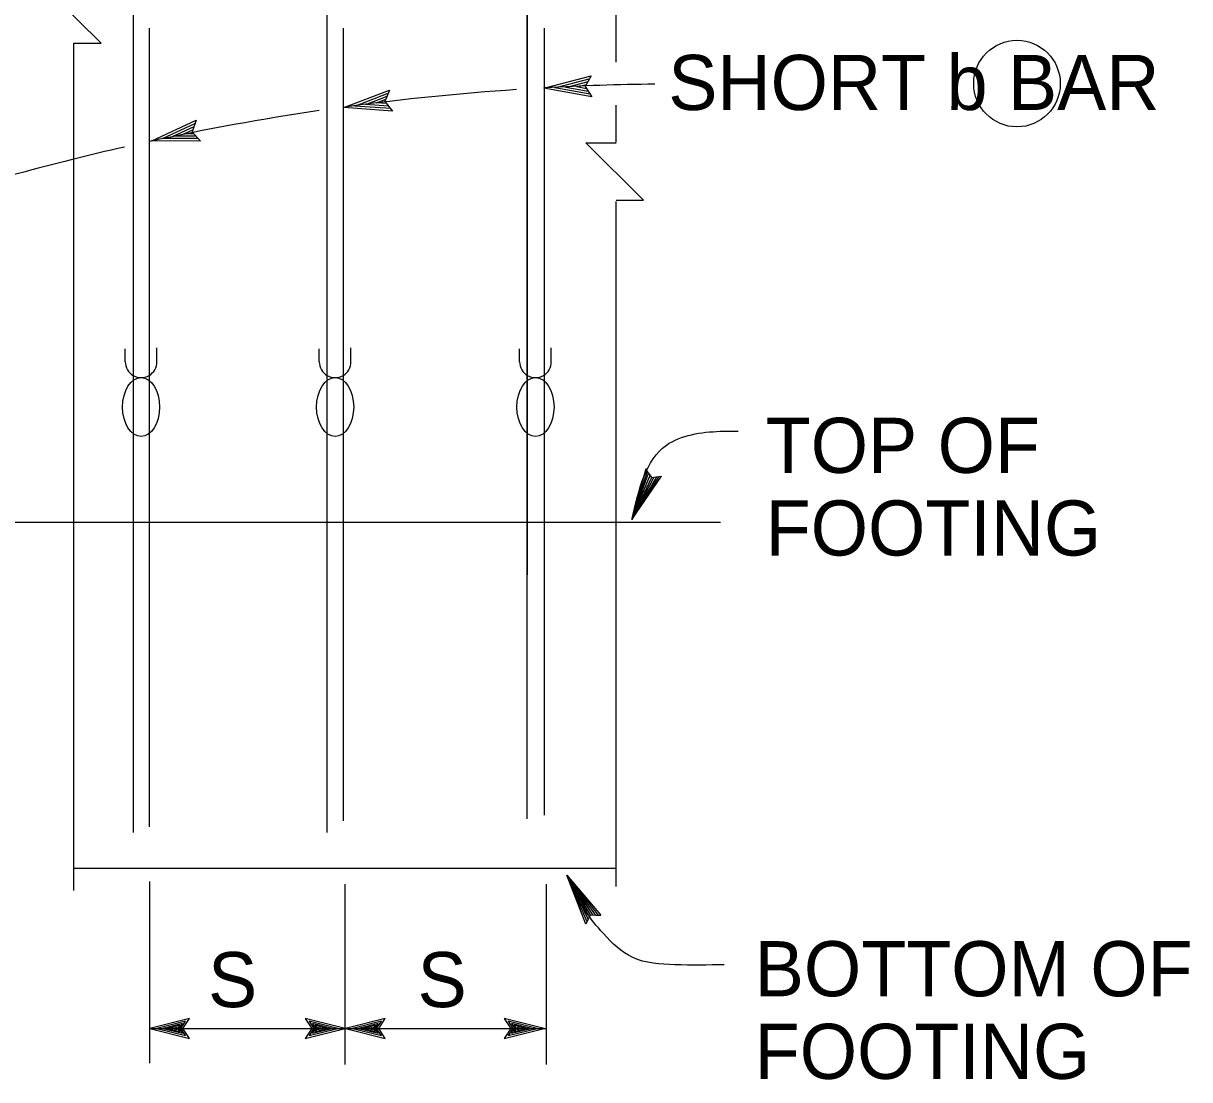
# Model space of a CAD drawing. Extents: x 0 to 2.83, y 0 to 1.83.
# Drawn here: x 0.5795 to 0.8265, y 0.4124 to 0.6361 of the extents above; entities that cross this region are included whole.
import ezdxf

# ---------------------------------------------------------------- set-up
doc = ezdxf.new("R2010")
doc.units = 0
for name, color, linetype in [('212 Leaders and Dim Lines', 7, 'Continuous'), ('214 Text and Titles', 7, 'Continuous'), ('216 Rebar', 7, 'Continuous'), ('240 Concrete', 7, 'Continuous')]:
    doc.layers.add(name, color=color, linetype=linetype)

msp = doc.modelspace()

# ---------------------------------------------------------------- linework, layer by layer
at = {"layer": '212 Leaders and Dim Lines'}
for p, q in [((0.6897321664877942, 0.6223826342369354), (0.6997171183459051, 0.6250461760413594)), ((0.6997171183459051, 0.6250461760413594), (0.6984679476705051, 0.6227539837251571)), ((0.6997169080807927, 0.6250455371660343), (0.6997169080807927, 0.6250455371660343)), ((0.6920687151527365, 0.6224876039483745), (0.699347474794678, 0.6244248671120249)), ((0.6943734205081838, 0.6225765002867468), (0.6990744530563865, 0.6238303530896177)), ((0.6990997719483186, 0.6217304984870025), (0.6943734205081838, 0.6225765002867468)), ((0.6966942597703738, 0.6226735404575826), (0.6987065078390183, 0.6232099013807081)), ((0.698779199590628, 0.6223001565080297), (0.6966942597703738, 0.6226735404575826)), ((0.6984679476705051, 0.6227539837251571), (0.6999078930455523, 0.6205606571800727)), ((0.6473847623996277, 0.6182880797086245), (0.6570359597583781, 0.6219814511307531)), ((0.6496976782673033, 0.6186369753889414), (0.6567347197637867, 0.6213264772124224)), ((0.6519805703856436, 0.6189667205721033), (0.6565253422311741, 0.620705352268373)), ((0.6542786341239746, 0.6193059884574335), (0.6562230953377042, 0.6200494705833358)), ((0.6570359597583781, 0.6219814511307531), (0.656033594123534, 0.6195710340826052)), ((0.6570363883685907, 0.6219806019903154), (0.6570363883685907, 0.6219806019903154)), ((0.6999078930455523, 0.6205606571800727), (0.6897321664877942, 0.6223826342369354)), ((0.6897321664877942, 0.6223826342369354), (0.6897321664877942, 0.6223826342369354)), ((0.6995182539894473, 0.6211426017357825), (0.692050187397424, 0.622479716900557)), ((0.6999078930455523, 0.6205606571800727), (0.6999078930455523, 0.6205606571800727)), ((0.6576944432788069, 0.6175406220965028), (0.6473847623996277, 0.6182880797086245)), ((0.6473847623996277, 0.6182880797086245), (0.6473847623996277, 0.6182880797086245)), ((0.6572471708652932, 0.6180786916057991), (0.6496801108648437, 0.6186282412405519)), ((0.656769470332194, 0.6186200485572798), (0.6519805703856436, 0.6189667205721033)), ((0.6563906013693486, 0.6191524226027286), (0.6542786341239746, 0.6193059884574335)), ((0.656033594123534, 0.6195710340826052), (0.6576944432788069, 0.6175406220965028)), ((0.6066770534771179, 0.6112512844265742), (0.616047469501624, 0.6156077857857074)), ((0.616047469501624, 0.6156077857857074), (0.6152151836790403, 0.6131337810917912)), ((0.616047469501624, 0.6156077857857074), (0.616047469501624, 0.6156077857857074)), ((0.6576944432788069, 0.6175406220965028), (0.6576944432788069, 0.6175406220965028)), ((0.6089593148531041, 0.6117609151886383), (0.6157925671216467, 0.6149327818967169)), ((0.6112145427373575, 0.6122481099982452), (0.6156261972686782, 0.6143003348505695)), ((0.6134834460398844, 0.6127467360560082), (0.6153715132073088, 0.613623842945816)), ((0.6156016040390823, 0.6127410708987362), (0.6134834460398844, 0.6127467360560082)), ((0.6152151836790403, 0.6131337810917912), (0.6170147828533873, 0.6112242828044305)), ((0.6170147828533873, 0.6112242828044305), (0.6066770534771179, 0.6112512844265742)), ((0.6066770534771179, 0.6112512844265742), (0.6066770534771179, 0.6112512844265742)), ((0.6165297189086324, 0.6117303573124043), (0.6089430332812824, 0.6117496335659521)), ((0.6160164245743516, 0.6122351015100728), (0.6112145427373575, 0.6122481099982452)), ((0.6170147828533873, 0.6112242828044305), (0.6170147828533873, 0.6112242828044305)), ((0.7113190028532687, 0.5417833705330651), (0.7083644587690698, 0.5310329662687816)), ((0.7116164783420309, 0.5413337703414343), (0.7083644587690698, 0.5310329662687816)), ((0.7119140924356906, 0.5408844694802188), (0.7113190028532687, 0.5417833705330651)), ((0.7083644587690698, 0.5310329662687816), (0.7119140924356906, 0.5408844694802188)), ((0.7083644587690698, 0.5310329662687816), (0.7122117065028586, 0.5404351686190035)), ((0.7083644587690698, 0.5310329662687816), (0.7146518326047039, 0.5402403937957989)), ((0.7083644587690698, 0.5310329662687816), (0.7141159509970226, 0.5401766070909333)), ((0.7135808066550695, 0.5401128425331804), (0.7083644587690698, 0.5310329662687816)), ((0.7130450636257939, 0.5400493551587301), (0.7083644587690698, 0.5310329662687816)), ((0.7125093205700266, 0.5399858677577881), (0.7083644587690698, 0.5310329662687816)), ((0.7119140924356906, 0.5408844694802188), (0.7125093205700266, 0.5399858677577881)), ((0.7125093205700266, 0.5399858677577881), (0.7135808066550695, 0.5401128425331804)), ((0.7135808066550695, 0.5401128425331804), (0.7146518326047039, 0.5402403937957989)), ((0.6996309147096673, 0.44731510199434216), (0.6945615640195675, 0.4557789077838729)), ((0.698637574526624, 0.4454016894167319), (0.6945615640195675, 0.4557789077838729)), ((0.6945615640195675, 0.4557789077838729), (0.7017883322545886, 0.44728881872280885)), ((0.700709821719981, 0.4473022713453661), (0.6945615640195675, 0.4557789077838729)), ((0.6945615640195675, 0.4557789077838729), (0.6991341598709999, 0.44635853719803625)), ((0.6988857824384205, 0.4458802547998833), (0.6945615640195675, 0.4557789077838729)), ((0.6945615640195675, 0.4557789077838729), (0.6993825372770875, 0.4468368195961892)), ((0.7001703682280697, 0.4473086866698541), (0.6945615640195675, 0.4557789077838729)), ((0.6945615640195675, 0.4557789077838729), (0.7012487092683864, 0.44729551703229536)), ((0.6062377661044479, 0.41593153794955456), (0.6062377661044479, 0.4544089685051101)), ((0.6476075624071729, 0.415657232393999), (0.6476075624071729, 0.4538586212828879)), ((0.6903005158687769, 0.415657232393999), (0.6903005158687769, 0.4538586212828879)), ((0.6991341598709999, 0.44635853719803625), (0.6996309147096673, 0.44731510199434216)), ((0.6996309147096673, 0.44731510199434216), (0.700709821719981, 0.4473022713453661)), ((0.700709821719981, 0.4473022713453661), (0.7017883322545886, 0.44728881872280885)), ((0.6991341598709999, 0.44635853719803625), (0.698637574526624, 0.4454016894167319)), ((0.6062377661044479, 0.4233004615606657), (0.6903005158687769, 0.4233004615606657))]:
    msp.add_line(p, q, dxfattribs=at)
for points in [[(0.6062377661044479, 0.4233004615606657), (0.6146752661044479, 0.42118761433844343), (0.6132742244377812, 0.4233004615606657), (0.6146752661044479, 0.42541244072733236), (0.6062377661044479, 0.4233004615606657)], [(0.6062377661044479, 0.4233004615606657), (0.6146752661044479, 0.42118761433844343), (0.6132742244377812, 0.4233004615606657), (0.6146752661044479, 0.42541244072733236), (0.6062377661044479, 0.4233004615606657)], [(0.6476075624071729, 0.4233004615606657), (0.6391700624071729, 0.42541244072733236), (0.640570236018284, 0.4233004615606657), (0.6391700624071729, 0.42118761433844343), (0.6476075624071729, 0.4233004615606657)], [(0.6476075624071729, 0.4233004615606657), (0.6391700624071729, 0.42541244072733236), (0.640570236018284, 0.4233004615606657), (0.6391700624071729, 0.42118761433844343), (0.6476075624071729, 0.4233004615606657)], [(0.6477032098531126, 0.4233004615606657), (0.6561407098531126, 0.42118761433844343), (0.6547405362420015, 0.4233004615606657), (0.6561407098531126, 0.42541244072733236), (0.6477032098531126, 0.4233004615606657)], [(0.6477032098531126, 0.4233004615606657), (0.6561407098531126, 0.42118761433844343), (0.6547405362420015, 0.4233004615606657), (0.6561407098531126, 0.42541244072733236), (0.6477032098531126, 0.4233004615606657)], [(0.6897779651275163, 0.4233004615606657), (0.6813404651275162, 0.42541244072733236), (0.6827406387386273, 0.4233004615606657), (0.6813404651275162, 0.42118761433844343), (0.6897779651275163, 0.4233004615606657)], [(0.6897779651275163, 0.4233004615606657), (0.6813404651275162, 0.42541244072733236), (0.6827406387386273, 0.4233004615606657), (0.6813404651275162, 0.42118761433844343), (0.6897779651275163, 0.4233004615606657)], [(0.6077360299933369, 0.4233004615606657), (0.6138532174933368, 0.421766607393999), (0.6128349883266702, 0.4233004615606657), (0.6138532174933368, 0.4248334476717768), (0.6077360299933369, 0.4233004615606657)], [(0.6077360299933369, 0.4233004615606657), (0.6138532174933368, 0.421766607393999), (0.6128349883266702, 0.4233004615606657), (0.6138532174933368, 0.4248334476717768), (0.6077360299933369, 0.4233004615606657)], [(0.6089921063822257, 0.4233004615606657), (0.6131587730488923, 0.4222527185051101), (0.6124643286044479, 0.4233004615606657), (0.6131587730488923, 0.4243473365606657), (0.6089921063822257, 0.4233004615606657)], [(0.6089921063822257, 0.4233004615606657), (0.6131587730488923, 0.4222527185051101), (0.6124643286044479, 0.4233004615606657), (0.6131587730488923, 0.4243473365606657), (0.6089921063822257, 0.4233004615606657)], [(0.6100276966600034, 0.4233004615606657), (0.6125919327711146, 0.42265202406066565), (0.612169189715559, 0.4233004615606657), (0.6125919327711146, 0.42394803100511014), (0.6100276966600034, 0.4233004615606657)], [(0.6100276966600034, 0.4233004615606657), (0.6125919327711146, 0.42265202406066565), (0.612169189715559, 0.4233004615606657), (0.6125919327711146, 0.42394803100511014), (0.6100276966600034, 0.4233004615606657)], [(0.6100945369377813, 0.423563482393999), (0.6119842938822257, 0.42308605183844344), (0.6118436688822257, 0.4233004615606657), (0.6119842938822257, 0.42351400322733235), (0.6100945369377813, 0.4230365726717768)], [(0.6100945369377813, 0.423563482393999), (0.6119842938822257, 0.42308605183844344), (0.6118436688822257, 0.4233004615606657), (0.6119842938822257, 0.42351400322733235), (0.6100945369377813, 0.4230365726717768)], [(0.6461084304627285, 0.4233004615606657), (0.639992111018284, 0.4248334476717768), (0.6410103401849506, 0.4233004615606657), (0.639992111018284, 0.421766607393999), (0.6461084304627285, 0.4233004615606657)], [(0.6461084304627285, 0.4233004615606657), (0.639992111018284, 0.4248334476717768), (0.6410103401849506, 0.4233004615606657), (0.639992111018284, 0.421766607393999), (0.6461084304627285, 0.4233004615606657)], [(0.6448532221293951, 0.4233004615606657), (0.6406865554627285, 0.4243473365606657), (0.6413809999071729, 0.4233004615606657), (0.6406865554627285, 0.4222527185051101), (0.6448532221293951, 0.4233004615606657)], [(0.6448532221293951, 0.4233004615606657), (0.6406865554627285, 0.4243473365606657), (0.6413809999071729, 0.4233004615606657), (0.6406865554627285, 0.4222527185051101), (0.6448532221293951, 0.4233004615606657)], [(0.6438167637960618, 0.4233004615606657), (0.6412533957405062, 0.42394803100511014), (0.6416761387960618, 0.4233004615606657), (0.6412533957405062, 0.42265202406066565), (0.6438167637960618, 0.4233004615606657)], [(0.6438167637960618, 0.4233004615606657), (0.6412533957405062, 0.42394803100511014), (0.6416761387960618, 0.4233004615606657), (0.6412533957405062, 0.42265202406066565), (0.6438167637960618, 0.4233004615606657)], [(0.6437507915738395, 0.4230365726717768), (0.6418610346293951, 0.42351400322733235), (0.6420016596293951, 0.4233004615606657), (0.6418610346293951, 0.42308605183844344), (0.6437507915738395, 0.423563482393999)], [(0.6437507915738395, 0.4230365726717768), (0.6418610346293951, 0.42351400322733235), (0.6420016596293951, 0.4233004615606657), (0.6418610346293951, 0.42308605183844344), (0.6437507915738395, 0.423563482393999)], [(0.649202341797557, 0.4233004615606657), (0.6553186612420014, 0.421766607393999), (0.6543004320753348, 0.4233004615606657), (0.6553186612420014, 0.4248334476717768), (0.649202341797557, 0.4233004615606657)], [(0.649202341797557, 0.4233004615606657), (0.6553186612420014, 0.421766607393999), (0.6543004320753348, 0.4233004615606657), (0.6553186612420014, 0.4248334476717768), (0.649202341797557, 0.4233004615606657)], [(0.6504575501308903, 0.4233004615606657), (0.654624216797557, 0.4222527185051101), (0.6539297723531126, 0.4233004615606657), (0.654624216797557, 0.4243473365606657), (0.6504575501308903, 0.4233004615606657)], [(0.6504575501308903, 0.4233004615606657), (0.654624216797557, 0.4222527185051101), (0.6539297723531126, 0.4233004615606657), (0.654624216797557, 0.4243473365606657), (0.6504575501308903, 0.4233004615606657)], [(0.6514940084642237, 0.4233004615606657), (0.6540573765197792, 0.42265202406066565), (0.6536346334642237, 0.4233004615606657), (0.6540573765197792, 0.42394803100511014), (0.6514940084642237, 0.4233004615606657)], [(0.6514940084642237, 0.4233004615606657), (0.6540573765197792, 0.42265202406066565), (0.6536346334642237, 0.4233004615606657), (0.6540573765197792, 0.42394803100511014), (0.6514940084642237, 0.4233004615606657)], [(0.6515599806864459, 0.423563482393999), (0.6534497376308903, 0.42308605183844344), (0.6533091126308904, 0.4233004615606657), (0.6534497376308903, 0.42351400322733235), (0.6515599806864459, 0.4230365726717768)], [(0.6515599806864459, 0.423563482393999), (0.6534497376308903, 0.42308605183844344), (0.6533091126308904, 0.4233004615606657), (0.6534497376308903, 0.42351400322733235), (0.6515599806864459, 0.4230365726717768)], [(0.6882788331830718, 0.4233004615606657), (0.6821625137386274, 0.4248334476717768), (0.6831807429052941, 0.4233004615606657), (0.6821625137386274, 0.421766607393999), (0.6882788331830718, 0.4233004615606657)], [(0.6882788331830718, 0.4233004615606657), (0.6821625137386274, 0.4248334476717768), (0.6831807429052941, 0.4233004615606657), (0.6821625137386274, 0.421766607393999), (0.6882788331830718, 0.4233004615606657)], [(0.6870236248497386, 0.4233004615606657), (0.6828569581830718, 0.4243473365606657), (0.6835514026275162, 0.4233004615606657), (0.6828569581830718, 0.4222527185051101), (0.6870236248497386, 0.4233004615606657)], [(0.6870236248497386, 0.4233004615606657), (0.6828569581830718, 0.4243473365606657), (0.6835514026275162, 0.4233004615606657), (0.6828569581830718, 0.4222527185051101), (0.6870236248497386, 0.4233004615606657)], [(0.6859871665164051, 0.4233004615606657), (0.6834237984608497, 0.42394803100511014), (0.6838465415164051, 0.4233004615606657), (0.6834237984608497, 0.42265202406066565), (0.6859871665164051, 0.4233004615606657)], [(0.6859871665164051, 0.4233004615606657), (0.6834237984608497, 0.42394803100511014), (0.6838465415164051, 0.4233004615606657), (0.6834237984608497, 0.42265202406066565), (0.6859871665164051, 0.4233004615606657)], [(0.685921194294183, 0.4230365726717768), (0.6840314373497385, 0.42351400322733235), (0.6841720623497385, 0.4233004615606657), (0.6840314373497385, 0.42308605183844344), (0.685921194294183, 0.423563482393999)], [(0.685921194294183, 0.4230365726717768), (0.6840314373497385, 0.42351400322733235), (0.6841720623497385, 0.4233004615606657), (0.6840314373497385, 0.42308605183844344), (0.685921194294183, 0.423563482393999)]]:
    msp.add_lwpolyline(points, dxfattribs=at)
for start, end in [(90.70905758444303, 93.1915345222836), (93.84071923768155, 97.68343841483473), (98.32701062993596, 102.23483193194035), (102.81283889651853, 107.74727639656092)]:
    msp.add_arc((0.7198613625024102, 0.08677743235177765), 0.5365296496948764, start, end, dxfattribs=at)
for points in [[(0.7083644587690698, 0.5310329662687816), (0.7156720600449552, 0.5468173850013818), (0.727071918006726, 0.5497404255064376), (0.7308718706606495, 0.5497404255064376)], [(0.7279266803406543, 0.43676711325418865), (0.7174566136471144, 0.43676711325418865), (0.7085376679471725, 0.43831823424778654), (0.702333183972781, 0.44335937746373383), (0.6953531395280822, 0.4538294441572737), (0.6945775790312833, 0.4557683453860252)]]:
    msp.add_spline(points, degree=3, dxfattribs=at)
at = {"layer": '214 Text and Titles'}
msp.add_circle((0.7899211645718646, 0.6233814059618262), 0.009166849985009199, dxfattribs=at)
at = {"layer": '216 Rebar'}
for p, q in [((0.6027434441632079, 0.7326366601104853), (0.6027434441632079, 0.4647788557275612)), ((0.6860877382245177, 0.7326441435298215), (0.6860877382245177, 0.4676430806803423)), ((0.6861722799265775, 0.7315846971292256), (0.6861722799265775, 0.5193529283887414)), ((0.6437700001674278, 0.7310587156518414), (0.6437700001674278, 0.4647788557275612)), ((0.6061605572955344, 0.6350977650914029), (0.6061605572955344, 0.4660063806997555)), ((0.6471871132997544, 0.6350977650914029), (0.6471871132997544, 0.46723390569844153)), ((0.6897916137891104, 0.6350977650914029), (0.6897916137891104, 0.46846143069712753)), ((0.6010633820167139, 0.5644655363903553), (0.6010633820167139, 0.5672288410564236)), ((0.6077735382481696, 0.5644655363903553), (0.6077735382481696, 0.567447208250467)), ((0.6421603295988428, 0.5644655363903553), (0.6421603295988428, 0.5672288410564236)), ((0.6488704858302986, 0.5644655363903553), (0.6488704858302986, 0.567447208250467)), ((0.6845908064738658, 0.5644655363903553), (0.6845908064738658, 0.5672288410564236)), ((0.6913009627053219, 0.5644655363903553), (0.6913009627053219, 0.567447208250467))]:
    msp.add_line(p, q, dxfattribs=at)
for centre in [(0.6044187084367137, 0.5644656392349231), (0.6455156560296758, 0.5644656392349231), (0.6879461328955654, 0.5644656392349231)]:
    msp.add_arc(centre, 0.003355002642830007, 179.9985722222222, 0.0010916666666389574, dxfattribs=at)
for centre in [(0.6044187084367137, 0.554883191617003), (0.6455156560296758, 0.554883191617003), (0.6879461328955654, 0.554883191617003)]:
    msp.add_ellipse(centre, major_axis=(3.8132102778053007e-19, 0.006227444975090297), ratio=0.6306209850106987, dxfattribs=at)
at = {"layer": '240 Concrete'}
for p, q in [((0.7050632026674873, 0.6279443298410833), (0.7050632026674873, 0.868513049311977)), ((0.5959435084640119, 0.6319311179491646), (0.5837638738150764, 0.6440569793817797)), ((0.5901927109560177, 0.6319183949627081), (0.5959435084640119, 0.6319311179491646)), ((0.5901927109560177, 0.45251776858089776), (0.5901927109560177, 0.6319183949627081)), ((0.7050632026674873, 0.6109624419936386), (0.7050632026674873, 0.6188002363806913)), ((0.6986343655265461, 0.6108556271839808), (0.7050632026674873, 0.6108698502664436)), ((0.7108140001754816, 0.5987297657513657), (0.6986343655265461, 0.6108556271839808)), ((0.7050632026674873, 0.5987170427649091), (0.7108140001754816, 0.5987297657513657)), ((0.7050632026674873, 0.4533382721129914), (0.7050632026674873, 0.5984219709531609)), ((0.0991362955838445, 0.5305344120566762), (0.7271336518649776, 0.5305344120566762)), ((0.5901927109560177, 0.4572049754495546), (0.7050632026674873, 0.4572049754495546))]:
    msp.add_line(p, q, dxfattribs=at)

# ---------------------------------------------------------------- texts
at = {"layer": '212 Leaders and Dim Lines'}
for p in [(0.6186015625, 0.4277934027777777), (0.6629704861111111, 0.4277934027777777)]:
    msp.add_text('S', height=0.011666661458333333, dxfattribs=at).set_placement(p)
at = {"layer": '214 Text and Titles'}
for s, height, p in [('SHORT b BAR', 0.011666661458333333, (0.7160711805555555, 0.6177899305555555)), ('TOP OF', 0.011666666666666665, (0.7367135416666666, 0.5409375)), ('FOOTING', 0.011666666666666665, (0.7367135416666666, 0.5234375)), ('BOTTOM OF', 0.011666666666666665, (0.7343880208333333, 0.4301024305555555)), ('FOOTING', 0.011666666666666665, (0.7343880208333333, 0.4126024305555555))]:
    msp.add_text(s, height=height, dxfattribs=at).set_placement(p)

doc.saveas('drawing.dxf')
